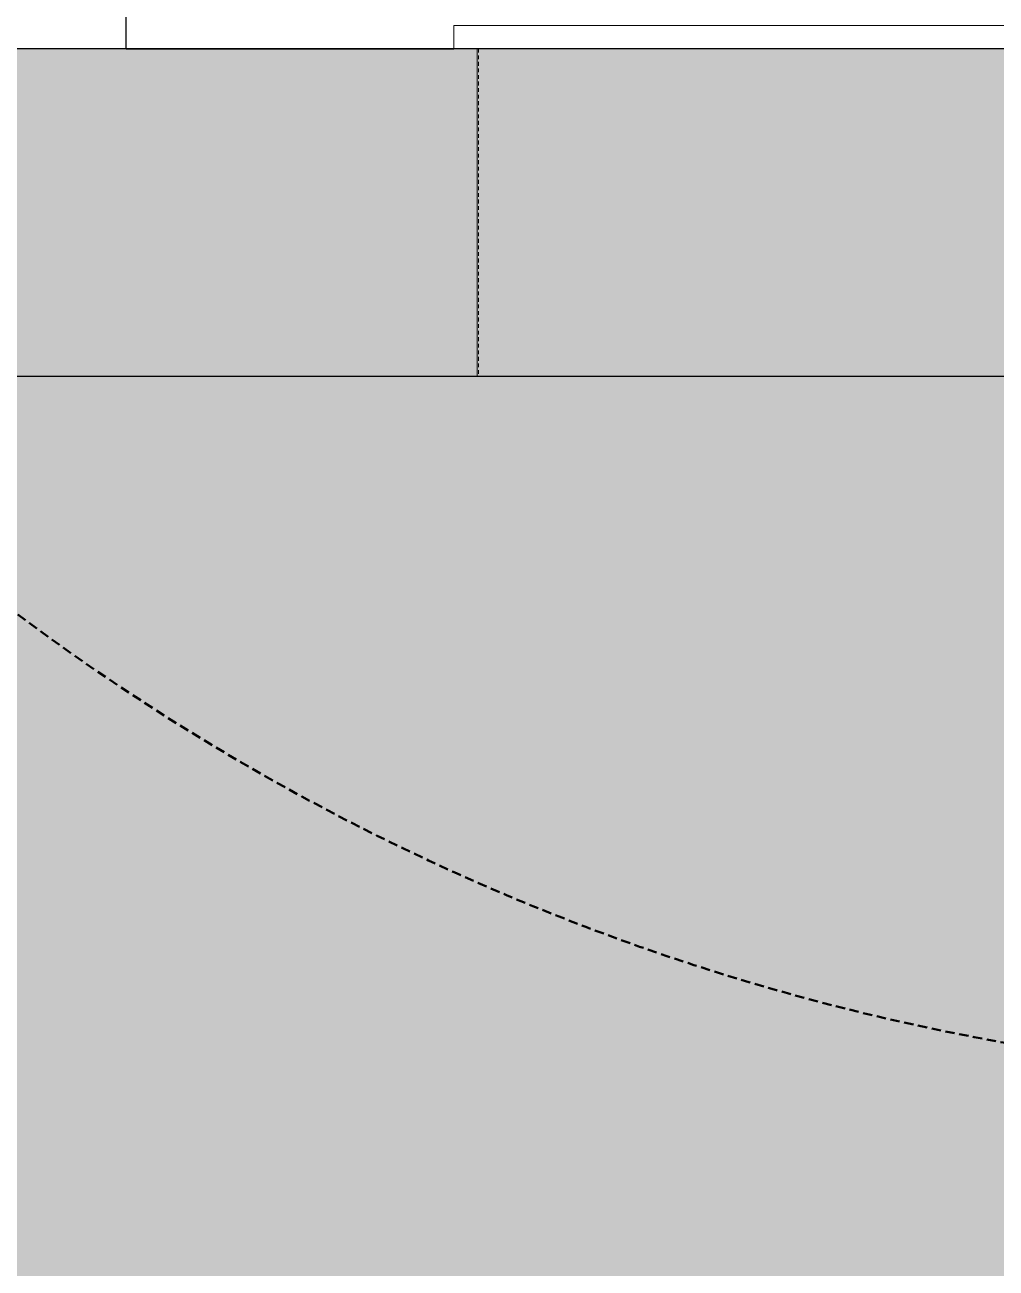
# Model space of a CAD drawing. Header units: millimetres. Extents: x 652554 to 1678317, y -308114 to 170803.
# Drawn here: x 669076.8 to 669284.4, y 100959.6 to 101225.1 of the extents above; entities that cross this region are included whole.
import ezdxf

# ---------------------------------------------------------------- set-up
doc = ezdxf.new("R2010")
doc.units = ezdxf.units.MM
for name, pattern in [('Centre', [31.75, 6.35, -4.7625, 15.875, -4.7625]), ('DPA_Hidden 50', [3, 2, -1]), ('DPA_Hidden 500', [1.4, 0.8, -0.6])]:
    doc.linetypes.add(name, pattern=pattern)
doc.layers.add('000 - 0_HIDE_OBJ_FRAMING_DEF_SUB_1', color=7, linetype='Continuous')
for name, color, linetype, lineweight in [('A-DETL-GENF', 7, 'Continuous', 35), ('A-DETL-THIN', 7, 'Continuous', 25), ('A-FLOR-E', 7, 'Continuous', 35), ('A-FLOR-FNSH', 7, 'Continuous', 70), ('A-FLOR-LEVL', 7, 'Continuous', 9), ('A-FLOR-PATT', 7, 'Continuous', 70), ('A-GENM', 7, 'Continuous', 9), ('A-GENM-HDLN', 7, 'DPA_Hidden 500', 9), ('A-GLAZ-CURT', 7, 'Continuous', 9), ('A-GLAZ-CWMG', 7, 'Continuous', 35)]:
    doc.layers.add(name, color=color, linetype=linetype, lineweight=lineweight)

# ---------------------------------------------------------------- blocks, each defined once
blk = doc.blocks.new('DPA_CP_Fence Type D - Fence Post Left w MRTA Logo-V1-2250-01 ENTRANCE 2 ELEVATION 3')
at = {"layer": '000 - 0_HIDE_OBJ_FRAMING_DEF_SUB_1', "color": 7}
blk.add_line((623042.08, 101220), (623042.08, 102895), dxfattribs=at)
blk = doc.blocks.new('Rectangular Mullion - Mullion_Beam 300x400-15677994-2250-01 ENTRANCE 2 ELEVATION 3')
at = {"layer": 'A-GLAZ-CWMG', "color": 7}
blk.add_line((623042.08, 101220), (623112.08, 101220), dxfattribs=at)
blk.add_line((623042.08, 101220), (623112.08, 101220), dxfattribs=at)
blk = doc.blocks.new('DPA_GM-Manhole Cover Type 2 - 900x900-V91-2250-01 ENTRANCE 2 ELEVATION 3')
at = {"layer": 'A-GENM-HDLN', "color": 7}
for p, q in [((623117.37, 101220), (623117.37, 101150)), ((623262.37, 101220), (623117.37, 101220))]:
    blk.add_line(p, q, dxfattribs=at)
blk = doc.blocks.new('DPA_Drainage Gutter_Landscape_Type A - DPA_Drainage Gutter_Landscape_Type A-17959402-2250-01 ENTRANCE 2 ELEVATION 3')
at = {"layer": 'A-GENM', "color": 7}
for p, q in [((623507.08, 101225), (623112.08, 101225)), ((623112.08, 101225), (623507.08, 101225)), ((623112.08, 101220), (623112.08, 101225)), ((623112.08, 101220), (623112.08, 101225)), ((623507.08, 101225), (623112.08, 101225)), ((623112.08, 101225), (623507.08, 101225)), ((623112.08, 101220), (623112.08, 101225)), ((623112.08, 101220), (623112.08, 101225)), ((623507.08, 101225), (623112.08, 101225)), ((623112.08, 101225), (623507.08, 101225)), ((623112.08, 101220), (623112.08, 101225)), ((623112.08, 101220), (623112.08, 101225)), ((623507.08, 101225), (623112.08, 101225)), ((623112.08, 101225), (623507.08, 101225)), ((623112.08, 101220), (623112.08, 101225)), ((623112.08, 101220), (623112.08, 101225)), ((623507.08, 101225), (623112.08, 101225)), ((623112.08, 101225), (623507.08, 101225)), ((623112.08, 101220), (623112.08, 101225)), ((623112.08, 101220), (623112.08, 101225)), ((623507.08, 101225), (623112.08, 101225)), ((623112.08, 101225), (623507.08, 101225)), ((623112.08, 101220), (623112.08, 101225)), ((623112.08, 101220), (623112.08, 101225)), ((623507.08, 101225), (623112.08, 101225)), ((623112.08, 101225), (623507.08, 101225)), ((623112.08, 101220), (623112.08, 101225)), ((623112.08, 101220), (623112.08, 101225)), ((623507.08, 101225), (623112.08, 101225)), ((623112.08, 101225), (623507.08, 101225)), ((623112.08, 101220), (623112.08, 101225)), ((623112.08, 101220), (623112.08, 101225)), ((623507.08, 101225), (623112.08, 101225)), ((623112.08, 101225), (623507.08, 101225)), ((623112.08, 101220), (623112.08, 101225)), ((623112.08, 101220), (623112.08, 101225)), ((623507.08, 101225), (623112.08, 101225)), ((623112.08, 101225), (623507.08, 101225)), ((623112.08, 101220), (623112.08, 101225)), ((623112.08, 101220), (623112.08, 101225)), ((623507.08, 101225), (623112.08, 101225)), ((623112.08, 101225), (623507.08, 101225)), ((623112.08, 101220), (623112.08, 101225)), ((623112.08, 101220), (623112.08, 101225)), ((623507.08, 101225), (623112.08, 101225)), ((623112.08, 101225), (623507.08, 101225)), ((623112.08, 101220), (623112.08, 101225)), ((623112.08, 101220), (623112.08, 101225)), ((623507.08, 101225), (623112.08, 101225)), ((623112.08, 101225), (623507.08, 101225)), ((623112.08, 101220), (623112.08, 101225)), ((623112.08, 101220), (623112.08, 101225)), ((623507.08, 101225), (623112.08, 101225)), ((623112.08, 101225), (623507.08, 101225)), ((623112.08, 101220), (623112.08, 101225)), ((623112.08, 101220), (623112.08, 101225)), ((623507.08, 101225), (623112.08, 101225)), ((623112.08, 101225), (623507.08, 101225)), ((623112.08, 101220), (623112.08, 101225)), ((623112.08, 101220), (623112.08, 101225)), ((623507.08, 101225), (623112.08, 101225)), ((623112.08, 101225), (623507.08, 101225)), ((623112.08, 101220), (623112.08, 101225)), ((623112.08, 101220), (623112.08, 101225)), ((623507.08, 101225), (623112.08, 101225)), ((623112.08, 101225), (623507.08, 101225)), ((623112.08, 101220), (623112.08, 101225)), ((623112.08, 101220), (623112.08, 101225)), ((623507.08, 101225), (623112.08, 101225)), ((623112.08, 101225), (623507.08, 101225)), ((623112.08, 101220), (623112.08, 101225)), ((623112.08, 101220), (623112.08, 101225)), ((623507.08, 101225), (623112.08, 101225)), ((623112.08, 101225), (623507.08, 101225)), ((623112.08, 101220), (623112.08, 101225)), ((623112.08, 101220), (623112.08, 101225)), ((623507.08, 101225), (623112.08, 101225)), ((623112.08, 101225), (623507.08, 101225)), ((623112.08, 101220), (623112.08, 101225)), ((623112.08, 101220), (623112.08, 101225)), ((623507.08, 101225), (623112.08, 101225)), ((623112.08, 101225), (623507.08, 101225)), ((623112.08, 101220), (623112.08, 101225)), ((623112.08, 101220), (623112.08, 101225)), ((623507.08, 101225), (623112.08, 101225)), ((623112.08, 101225), (623507.08, 101225)), ((623112.08, 101220), (623112.08, 101225)), ((623112.08, 101220), (623112.08, 101225)), ((623507.08, 101225), (623112.08, 101225)), ((623112.08, 101225), (623507.08, 101225)), ((623112.08, 101220), (623112.08, 101225)), ((623112.08, 101220), (623112.08, 101225)), ((623507.08, 101225), (623112.08, 101225)), ((623112.08, 101225), (623507.08, 101225)), ((623112.08, 101220), (623112.08, 101225)), ((623112.08, 101220), (623112.08, 101225)), ((623507.08, 101225), (623112.08, 101225)), ((623112.08, 101225), (623507.08, 101225)), ((623112.08, 101220), (623112.08, 101225)), ((623112.08, 101220), (623112.08, 101225)), ((623507.08, 101225), (623112.08, 101225)), ((623112.08, 101225), (623507.08, 101225)), ((623112.08, 101220), (623112.08, 101225)), ((623112.08, 101220), (623112.08, 101225)), ((623507.08, 101225), (623112.08, 101225)), ((623112.08, 101225), (623507.08, 101225)), ((623112.08, 101220), (623112.08, 101225)), ((623112.08, 101220), (623112.08, 101225)), ((623507.08, 101225), (623112.08, 101225)), ((623112.08, 101225), (623507.08, 101225)), ((623112.08, 101220), (623112.08, 101225)), ((623112.08, 101220), (623112.08, 101225)), ((623507.08, 101225), (623112.08, 101225)), ((623112.08, 101225), (623507.08, 101225)), ((623112.08, 101220), (623112.08, 101225)), ((623112.08, 101220), (623112.08, 101225)), ((623507.08, 101225), (623112.08, 101225)), ((623112.08, 101225), (623507.08, 101225)), ((623112.08, 101220), (623112.08, 101225)), ((623112.08, 101220), (623112.08, 101225)), ((623507.08, 101225), (623112.08, 101225)), ((623112.08, 101225), (623507.08, 101225)), ((623112.08, 101220), (623112.08, 101225)), ((623112.08, 101220), (623112.08, 101225)), ((623208.57, 101225), (623112.08, 101225)), ((623112.08, 101225), (623507.08, 101225)), ((623112.08, 101220), (623112.08, 101225)), ((623112.08, 101220), (623112.08, 101225)), ((623208.57, 101225), (623112.08, 101225)), ((623112.08, 101225), (623208.57, 101225)), ((623112.08, 101220), (623112.08, 101225)), ((623112.08, 101220), (623112.08, 101225)), ((623208.57, 101225), (623112.08, 101225)), ((623112.08, 101225), (623208.57, 101225)), ((623112.08, 101220), (623112.08, 101225)), ((623112.08, 101220), (623112.08, 101225)), ((623208.57, 101225), (623112.08, 101225)), ((623112.08, 101225), (623208.57, 101225)), ((623112.08, 101220), (623112.08, 101225)), ((623112.08, 101220), (623112.08, 101225)), ((623208.57, 101225), (623112.08, 101225)), ((623112.08, 101225), (623208.57, 101225)), ((623112.08, 101220), (623112.08, 101225)), ((623112.08, 101220), (623112.08, 101225)), ((623507.08, 101225), (623112.08, 101225)), ((623112.08, 101225), (623507.08, 101225)), ((623112.08, 101220), (623112.08, 101225)), ((623112.08, 101220), (623112.08, 101225)), ((623208.57, 101225), (623112.08, 101225)), ((623112.08, 101225), (623208.57, 101225)), ((623112.08, 101220), (623112.08, 101225)), ((623112.08, 101220), (623112.08, 101225)), ((623224.08, 101225), (623124.08, 101225)), ((623124.08, 101225), (623224.08, 101225)), ((623224.08, 101225), (623124.08, 101225)), ((623124.08, 101225), (623224.08, 101225)), ((623224.08, 101225), (623124.08, 101225)), ((623124.08, 101225), (623224.08, 101225)), ((623224.08, 101225), (623124.08, 101225)), ((623124.08, 101225), (623224.08, 101225)), ((623224.08, 101225), (623124.08, 101225)), ((623124.08, 101225), (623224.08, 101225)), ((623224.08, 101225), (623124.08, 101225)), ((623124.08, 101225), (623224.08, 101225)), ((623224.08, 101225), (623124.08, 101225)), ((623124.08, 101225), (623224.08, 101225)), ((623224.08, 101225), (623124.08, 101225)), ((623124.08, 101225), (623224.08, 101225)), ((623224.08, 101225), (623124.08, 101225)), ((623124.08, 101225), (623224.08, 101225)), ((623224.08, 101225), (623124.08, 101225)), ((623124.08, 101225), (623224.08, 101225)), ((623224.08, 101225), (623124.08, 101225)), ((623124.08, 101225), (623224.08, 101225)), ((623224.08, 101225), (623124.08, 101225)), ((623124.08, 101225), (623224.08, 101225)), ((623224.08, 101225), (623124.08, 101225)), ((623124.08, 101225), (623224.08, 101225)), ((623224.08, 101225), (623124.08, 101225)), ((623124.08, 101225), (623224.08, 101225)), ((623224.08, 101225), (623124.08, 101225)), ((623124.08, 101225), (623224.08, 101225)), ((623224.08, 101225), (623124.08, 101225)), ((623124.08, 101225), (623224.08, 101225)), ((623224.08, 101225), (623124.08, 101225)), ((623124.08, 101225), (623224.08, 101225)), ((623224.08, 101225), (623124.08, 101225)), ((623124.08, 101225), (623224.08, 101225)), ((623224.08, 101225), (623124.08, 101225)), ((623124.08, 101225), (623224.08, 101225)), ((623224.08, 101225), (623124.08, 101225)), ((623124.08, 101225), (623224.08, 101225)), ((623224.08, 101225), (623124.08, 101225)), ((623124.08, 101225), (623224.08, 101225)), ((623224.08, 101225), (623124.08, 101225)), ((623124.08, 101225), (623224.08, 101225)), ((623224.08, 101225), (623124.08, 101225)), ((623124.08, 101225), (623224.08, 101225)), ((623224.08, 101225), (623124.08, 101225)), ((623124.08, 101225), (623224.08, 101225)), ((623224.08, 101225), (623124.08, 101225)), ((623124.08, 101225), (623224.08, 101225)), ((623224.08, 101225), (623124.08, 101225)), ((623124.08, 101225), (623224.08, 101225)), ((623224.08, 101225), (623124.08, 101225)), ((623124.08, 101225), (623224.08, 101225)), ((623224.08, 101225), (623124.08, 101225)), ((623124.08, 101225), (623224.08, 101225)), ((623224.08, 101225), (623124.08, 101225)), ((623124.08, 101225), (623224.08, 101225)), ((623224.08, 101225), (623124.08, 101225)), ((623124.08, 101225), (623224.08, 101225)), ((623224.08, 101225), (623124.08, 101225)), ((623124.08, 101225), (623224.08, 101225)), ((623224.08, 101225), (623124.08, 101225)), ((623124.08, 101225), (623208.57, 101225)), ((623208.57, 101225), (623124.08, 101225)), ((623124.08, 101225), (623208.57, 101225)), ((623208.57, 101225), (623124.08, 101225)), ((623124.08, 101225), (623208.57, 101225)), ((623208.57, 101225), (623124.08, 101225)), ((623124.08, 101225), (623208.57, 101225)), ((623208.57, 101225), (623124.08, 101225)), ((623124.08, 101225), (623208.57, 101225)), ((623224.08, 101225), (623124.08, 101225)), ((623124.08, 101225), (623224.08, 101225)), ((623208.57, 101225), (623124.08, 101225)), ((623124.08, 101225), (623208.57, 101225))]:
    blk.add_line(p, q, dxfattribs=at)
blk = doc.blocks.new('Rectangular Mullion - Mullion_Beam 300x400-15315785-2250-01 ENTRANCE 2 ELEVATION 3')
at = {"layer": 'A-GLAZ-CWMG', "color": 7, "lineweight": 9}
for p, q in [((623117.08, 101220), (622817.08, 101220)), ((622817.08, 101220), (622817.08, 101150)), ((623117.08, 101150), (623117.08, 101220))]:
    blk.add_line(p, q, dxfattribs=at)
blk = doc.blocks.new('Rectangular Mullion - Mullion_Beam 300x400-17966894-2250-01 ENTRANCE 2 ELEVATION 3')
at = {"layer": 'A-GLAZ-CWMG', "color": 7}
for p, q in [((622817.08, 101220), (622892.1, 101220)), ((623042.08, 101220), (623112.08, 101220))]:
    blk.add_line(p, q, dxfattribs=at)
blk = doc.blocks.new('DPA_AN_Callout - DPA_AN_Callout-15552947-2250-01 ENTRANCE 2 ELEVATION 3')
at = {"layer": 'A-DETL-GENF', "color": 7, "linetype": 'DPA_Hidden 50', "lineweight": 50}
blk.add_arc((623317.93, 101500), 500, 180, 270, dxfattribs=at)

msp = doc.modelspace()

# ---------------------------------------------------------------- hatches: boundary and pattern name
at = {"layer": 'A-DETL-GENF', "lineweight": 9}
h = msp.add_hatch(dxfattribs=at)
h.set_pattern_fill('FP_7', style=0, pattern_type=2)
h.set_pattern_definition([(45, (676567.2, 5e-05), (0, 449.0128), [317.5, -317.5]), (45, (676483, 84.2), (0, 449.0128), [317.5, -317.5]), (45, (676398.82, 168.38), (0, 449.0128), [317.5, -317.5]), (135, (676398.82, 224.5), (-449.0128, 3e-14), [317.5, -317.5]), (135, (676483, 308.7), (-449.0128, 3e-14), [317.5, -317.5]), (135, (676567.2, 392.9), (-449.0128, 3e-14), [317.5, -317.5])])
h.paths.add_polyline_path([(686298.9314, 100343.9086), (695674.0481, 100343.9086), (695674.0481, 101150), (658173.5814, 101150), (658173.5814, 100343.9086), (685127.0418, 100343.9086)])
at = {"layer": 'A-FLOR-PATT', "lineweight": 9}
h = msp.add_hatch(dxfattribs=at)
h.set_pattern_fill('FP_2', angle=-40, style=0, pattern_type=2)
h.set_pattern_definition([(230, (826503.44, 101220), (-728.7365, 63.7558), [76.2, -838.2]), (175, (826503.44, 101220), (140.9716, -764.2276), [60.96, -670.56]), (280.451, (826442.7, 101225.3), (-587.77, -700.4668), [64.76, -712.36]), (226.184, (826503.4, 101016.8), (-1084.316, 168.171), [114.3, -1257.3]), (276.636, (826413.1, 101030.8), (-949.61, -989.71), [97.14, -1068.54]), (171.184, (826503.4, 101016.8), (-949.6206, -989.701), [91.44, -1005.84]), (201, (826401.84, 101067.6), (-606.4579, 409.0606), [76.2, -838.2]), (146, (826401.84, 101067.6), (-247.2083, -736.753), [60.96, -670.56]), (251.451, (826351.3, 101101.7), (-853.6683, -327.6855), [64.76, -712.36]), (217.5, (826503.44, 101220), (-12.3547, -338.2201), [33.528, -628.904, 33.528, -1320.292]), (217.5, (826503.44, 101220), (-12.3547, -338.2201), [-695.96, -647.192, 33.528, -639.572]), (187.5, (826503.44, 101220), (-267.2789, -400.7221), [33.528, -354.584, 33.528, -870.204]), (187.5, (826503.44, 101220), (-267.2789, -400.7221), [-421.64, -613.664, 33.528, -223.012]), (147.5, (826730, 101220), (-542.36333, 22.91534), [33.528, -220.472, 33.528, -1810.512]), (147.5, (826730, 101220), (-542.36333, 22.91534), [-287.528, -758.952, 33.528, -1018.032]), (137.5, (826831.6, 101220), (-592.517, -101.7071), [33.528, -296.672, 33.528, -1239.52]), (137.5, (826831.6, 101220), (-592.517, -101.7071), [-363.728, -492.76, 33.528, -713.232])])
h.paths.add_polyline_path([(672602.4719, 101150), (677587.1749, 101150), (677587.1749, 101220), (658173.5814, 101220), (658173.5814, 101150), (672529.2288, 101150)])

# ---------------------------------------------------------------- linework, layer by layer
at = {"layer": 'A-DETL-THIN', "color": 7}
msp.add_line((695674.0481, 101150), (658173.5814, 101150), dxfattribs=at)
at = {"layer": 'A-FLOR-E', "color": 7}
for p, q in [((669098.4903, 101220), (669168.5143, 101220)), ((669168.5113, 101220), (669098.491, 101220))]:
    msp.add_line(p, q, dxfattribs=at)
at = {"layer": 'A-FLOR-FNSH', "color": 7, "lineweight": 25}
msp.add_line((677587.1749, 101220), (658173.5814, 101220), dxfattribs=at)
at = {"layer": 'A-FLOR-LEVL', "color": 7, "linetype": 'Centre'}
for p, q in [((658171, 101220), (699473.7038, 101220)), ((658171, 101150), (698203.7038, 101150))]:
    msp.add_line(p, q, dxfattribs=at)

# ---------------------------------------------------------------- block references
at = {"layer": 'A-DETL-GENF', "color": 7}
msp.add_blockref('DPA_AN_Callout - DPA_AN_Callout-15552947-2250-01 ENTRANCE 2 ELEVATION 3', (46056.406, 0), dxfattribs=at)
at = {"layer": 'A-GENM', "color": 7}
for name in ['DPA_Drainage Gutter_Landscape_Type A - DPA_Drainage Gutter_Landscape_Type A-17959402-2250-01 ENTRANCE 2 ELEVATION 3', 'DPA_GM-Manhole Cover Type 2 - 900x900-V91-2250-01 ENTRANCE 2 ELEVATION 3']:
    msp.add_blockref(name, (46056.406, 0), dxfattribs=at)
at = {"layer": 'A-GLAZ-CURT', "color": 7}
msp.add_blockref('DPA_CP_Fence Type D - Fence Post Left w MRTA Logo-V1-2250-01 ENTRANCE 2 ELEVATION 3', (46056.406, 0), dxfattribs=at)
at = {"layer": 'A-GLAZ-CWMG', "color": 7}
for name in ['Rectangular Mullion - Mullion_Beam 300x400-15315785-2250-01 ENTRANCE 2 ELEVATION 3', 'Rectangular Mullion - Mullion_Beam 300x400-17966894-2250-01 ENTRANCE 2 ELEVATION 3', 'Rectangular Mullion - Mullion_Beam 300x400-15677994-2250-01 ENTRANCE 2 ELEVATION 3']:
    msp.add_blockref(name, (46056.406, 0), dxfattribs=at)

doc.saveas('drawing.dxf')
